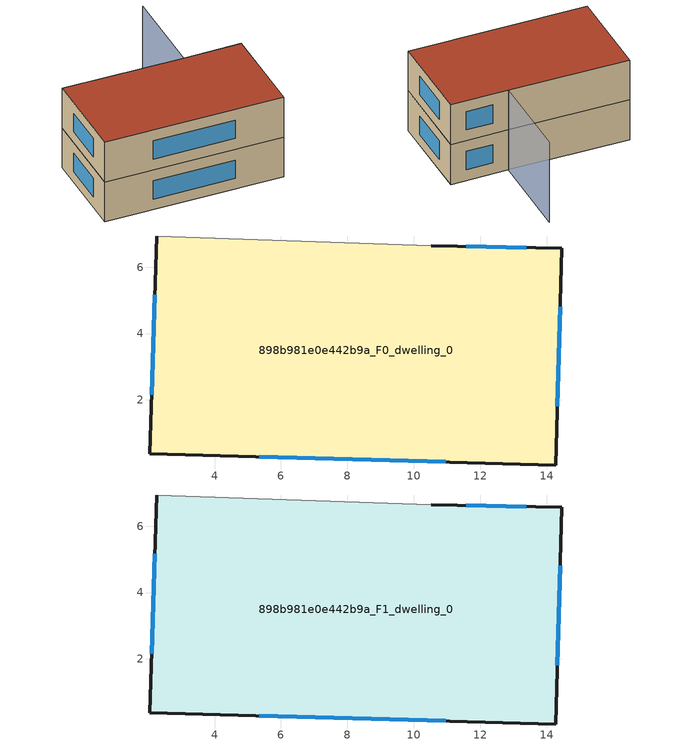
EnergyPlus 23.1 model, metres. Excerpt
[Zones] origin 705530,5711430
898b981e0e442b9a_F0_dwelling_0
 floor ground (EU_floor_Construction): 14.46,6.56 14.27,0.04 2.05,0.38 2.26,6.94 10.52,6.65 z0
 wall outside (EU_wall_Construction): 2.26,6.94 2.05,0.38 14.27,0.04 14.46,6.56 10.52,6.65 z0:3
 wall adiabatic (EU_wall_Construction): 10.52,6.65 2.26,6.94 z0:3
 window (EU_Window_Construction): 13.39,6.59 11.59,6.62 / 14.32,1.8 14.41,4.8 / 5.35,0.29 10.97,0.13 / 2.2,5.16 2.11,2.15 z0.81:2.19
898b981e0e442b9a_F1_dwelling_0
 floor to 898b981e0e442b9a_F0_dwelling_0 (EU_floor_Construction): 14.46,6.56 14.27,0.04 2.05,0.38 2.26,6.94 10.52,6.65 z3
 wall outside (EU_wall_Construction): 2.26,6.94 2.05,0.38 14.27,0.04 14.46,6.56 10.52,6.65 z3:6
 wall adiabatic (EU_wall_Construction): 10.52,6.65 2.26,6.94 z3:6
 window (EU_Window_Construction): 13.39,6.59 11.59,6.62 / 14.32,1.8 14.41,4.8 / 5.35,0.29 10.97,0.13 / 2.2,5.16 2.11,2.15 z3.81:5.19
 roof outside (EU_roof_Construction): 14.27,0.04 14.46,6.56 10.52,6.65 2.26,6.94 2.05,0.38 z6
shading: 10.74,12.97 10.52,6.64 / 10.52,6.64 2.26,6.94 z0:6
[Building]
EU S2 Campaign: North Axis=0; Terrain=City; Solar Distribution=FullExterior
[Site:Location]
London: Latitude=51.5; Longitude=-0.5; Time Zone=0; Elevation=25
[SizingPeriod:WeatherFileDays]
AnnualSizingPeriod: Begin Month=1; Begin Day of Month=1; End Month=12; End Day of Month=31; Day of Week for Start Day=Monday; Use Weather File Daylight Saving Period=No; Use Weather File Rain and Snow Indicators=No
[MATERIAL]
EU_InternalMass_Material: Roughness=MediumRough; Thickness=0.1; Conductivity=1; Density=1800; Specific Heat=900; Thermal Absorptance=0.9; Solar Absorptance=0.7; Visible Absorptance=0.7
[MATERIAL:NOMASS] Roughness=MediumRough; Thermal Absorptance=0.9; Solar Absorptance=0.7; Visible Absorptance=0.7
Name | Thermal Resistance
EU_wall_NoMass | 0.727863
EU_roof_NoMass | 0.773354
EU_floor_NoMass | 1.79329
[WINDOWMATERIAL:SIMPLEGLAZINGSYSTEM]
EU_Window_SimpleGlazing: UFactor=2.58614; Solar Heat Gain Coefficient=0.76; Visible Transmittance=0.76
[CONSTRUCTION]
EU_wall_Construction: EU_wall_NoMass
EU_roof_Construction: EU_roof_NoMass
EU_floor_Construction: EU_floor_NoMass
EU_Window_Construction: EU_Window_SimpleGlazing
EU_InternalMass_Construction: EU_InternalMass_Material
[ZONE] Type=1; Multiplier=1; Ceiling Height=autocalculate; Volume=239.087; Floor Area=autocalculate; Part of Total Floor Area=Yes
898b981e0e442b9a_F0_dwelling_0; 898b981e0e442b9a_F1_dwelling_0
[INTERNALMASS] Construction=EU_InternalMass_Construction; Surface Area=79.6956
Name | Zone or ZoneList
898b981e0e442b9a_F0_dwelling_0_EU_InternalMass | 898b981e0e442b9a_F0_dwelling_0
898b981e0e442b9a_F1_dwelling_0_EU_InternalMass | 898b981e0e442b9a_F1_dwelling_0
[OTHEREQUIPMENT] Fuel Type=Electricity; Design Level Calculation Method=Watts/Area; Power per Zone Floor Area=1; Fraction Latent=0; Fraction Radiant=0; Fraction Lost=0; Carbon Dioxide Generation Rate=0; EndUse Subcategory=EU_Step8_InternalGains
Name | Zone or ZoneList or Space or SpaceList | Schedule
EU_Step8_InternalGain_898b981e0e442b9a_F0_dwelling_0_f000 | 898b981e0e442b9a_F0_dwelling_0 | EU_Step8_GainSchedule_898b981e0e442b9a_F0_dwelling_0_f000
EU_Step8_InternalGain_898b981e0e442b9a_F1_dwelling_0_f000 | 898b981e0e442b9a_F1_dwelling_0 | EU_Step8_GainSchedule_898b981e0e442b9a_F1_dwelling_0_f000
[ZONEVENTILATION:DESIGNFLOWRATE] Schedule=EU_AlwaysOn; Design Flow Rate Calculation Method=AirChanges/Hour; Air Changes per Hour=0.484901; Ventilation Type=Natural; Fan Pressure Rise=0; Fan Total Efficiency=1; Constant Term Coefficient=1; Temperature Term Coefficient=0; Velocity Term Coefficient=0; Velocity Squared Term Coefficient=0; Minimum Indoor Temperature=-100; Maximum Indoor Temperature=100; Delta Temperature=-100; Minimum Outdoor Temperature=-100; Maximum Outdoor Temperature=100; Maximum Wind Speed=40
Name | Zone or ZoneList or Space or SpaceList
EU_ConstantAir_898b981e0e442b9a_F0_dwelling_0 | 898b981e0e442b9a_F0_dwelling_0
EU_ConstantAir_898b981e0e442b9a_F1_dwelling_0 | 898b981e0e442b9a_F1_dwelling_0
[HVACTEMPLATE:THERMOSTAT] Constant Heating Setpoint=20; Constant Cooling Setpoint=50
EU_HeatOnly_898b981e0e442b9a_F0_dwelling_0; EU_HeatOnly_898b981e0e442b9a_F1_dwelling_0
[HVACTEMPLATE:ZONE:IDEALLOADSAIRSYSTEM] System Availability Schedule=EU_AlwaysOn; Maximum Heating Supply Air Temperature=50; Minimum Cooling Supply Air Temperature=13; Maximum Heating Supply Air Humidity Ratio=0.0156; Minimum Cooling Supply Air Humidity Ratio=0.0077; Heating Limit=NoLimit; Cooling Limit=NoLimit; Heating Availability Schedule=EU_AlwaysOn; Cooling Availability Schedule=EU_CoolingOff; Dehumidification Control Type=ConstantSensibleHeatRatio; Cooling Sensible Heat Ratio=0.7; Dehumidification Setpoint=60; Humidification Control Type=None; Humidification Setpoint=30; Outdoor Air Method=None; Outdoor Air Flow Rate per Person=0.00944; Outdoor Air Flow Rate per Zone Floor Area=0; Outdoor Air Flow Rate per Zone=0; Demand Controlled Ventilation Type=None; Outdoor Air Economizer Type=NoEconomizer; Heat Recovery Type=None; Sensible Heat Recovery Effectiveness=0.7; Latent Heat Recovery Effectiveness=0.65
Name | Template Thermostat
898b981e0e442b9a_F0_dwelling_0 | EU_HeatOnly_898b981e0e442b9a_F0_dwelling_0
898b981e0e442b9a_F1_dwelling_0 | EU_HeatOnly_898b981e0e442b9a_F1_dwelling_0
[SIZING:ZONE] Zone Cooling Design Supply Air Temperature Input Method=SupplyAirTemperature; Zone Cooling Design Supply Air Temperature=13; Zone Heating Design Supply Air Temperature Input Method=SupplyAirTemperature; Zone Heating Design Supply Air Temperature=50; Zone Cooling Design Supply Air Humidity Ratio=0.008; Zone Heating Design Supply Air Humidity Ratio=0.008; Cooling Design Air Flow Method=DesignDay; Cooling Design Air Flow Rate=0; Cooling Minimum Air Flow per Zone Floor Area=0.000762; Cooling Minimum Air Flow=0; Cooling Minimum Air Flow Fraction=0.2; Heating Design Air Flow Method=DesignDay; Heating Design Air Flow Rate=0; Heating Maximum Air Flow per Zone Floor Area=0.002032; Heating Maximum Air Flow=0.141576; Heating Maximum Air Flow Fraction=0.3; Account for Dedicated Outdoor Air System=No; Dedicated Outdoor Air System Control Strategy=NeutralSupplyAir; Dedicated Outdoor Air Low Setpoint Temperature for Design=autosize; Dedicated Outdoor Air High Setpoint Temperature for Design=autosize; Zone Load Sizing Method=Sensible Load Only No Latent Load; Zone Latent Cooling Design Supply Air Humidity Ratio Input Method=HumidityRatioDifference; Zone Cooling Design Supply Air Humidity Ratio Difference=0.005; Zone Latent Heating Design Supply Air Humidity Ratio Input Method=HumidityRatioDifference; Zone Humidification Design Supply Air Humidity Ratio Difference=0.005
898b981e0e442b9a_F0_dwelling_0; 898b981e0e442b9a_F1_dwelling_0
[SCHEDULE:CONSTANT]
Name | Hourly Value
EU_AlwaysOn | 1
EU_CoolingOff | 0
[SCHEDULE:FILE] Column Number=1; Rows to Skip at Top=0; Number of Hours of Data=8760; Column Separator=Comma; Interpolate to Timestep=No; Minutes per Item=60; Adjust Schedule for Daylight Savings=Yes
Name | File
EU_Step8_GainSchedule_898b981e0e442b9a_F0_dwelling_0_f000 | ../../schedules/898b981e0e442b9a/898b981e0e442b9a_F0_dwelling_0_f000_gain.csv
EU_Step8_GainSchedule_898b981e0e442b9a_F1_dwelling_0_f000 | ../../schedules/898b981e0e442b9a/898b981e0e442b9a_F1_dwelling_0_f000_gain.csv
